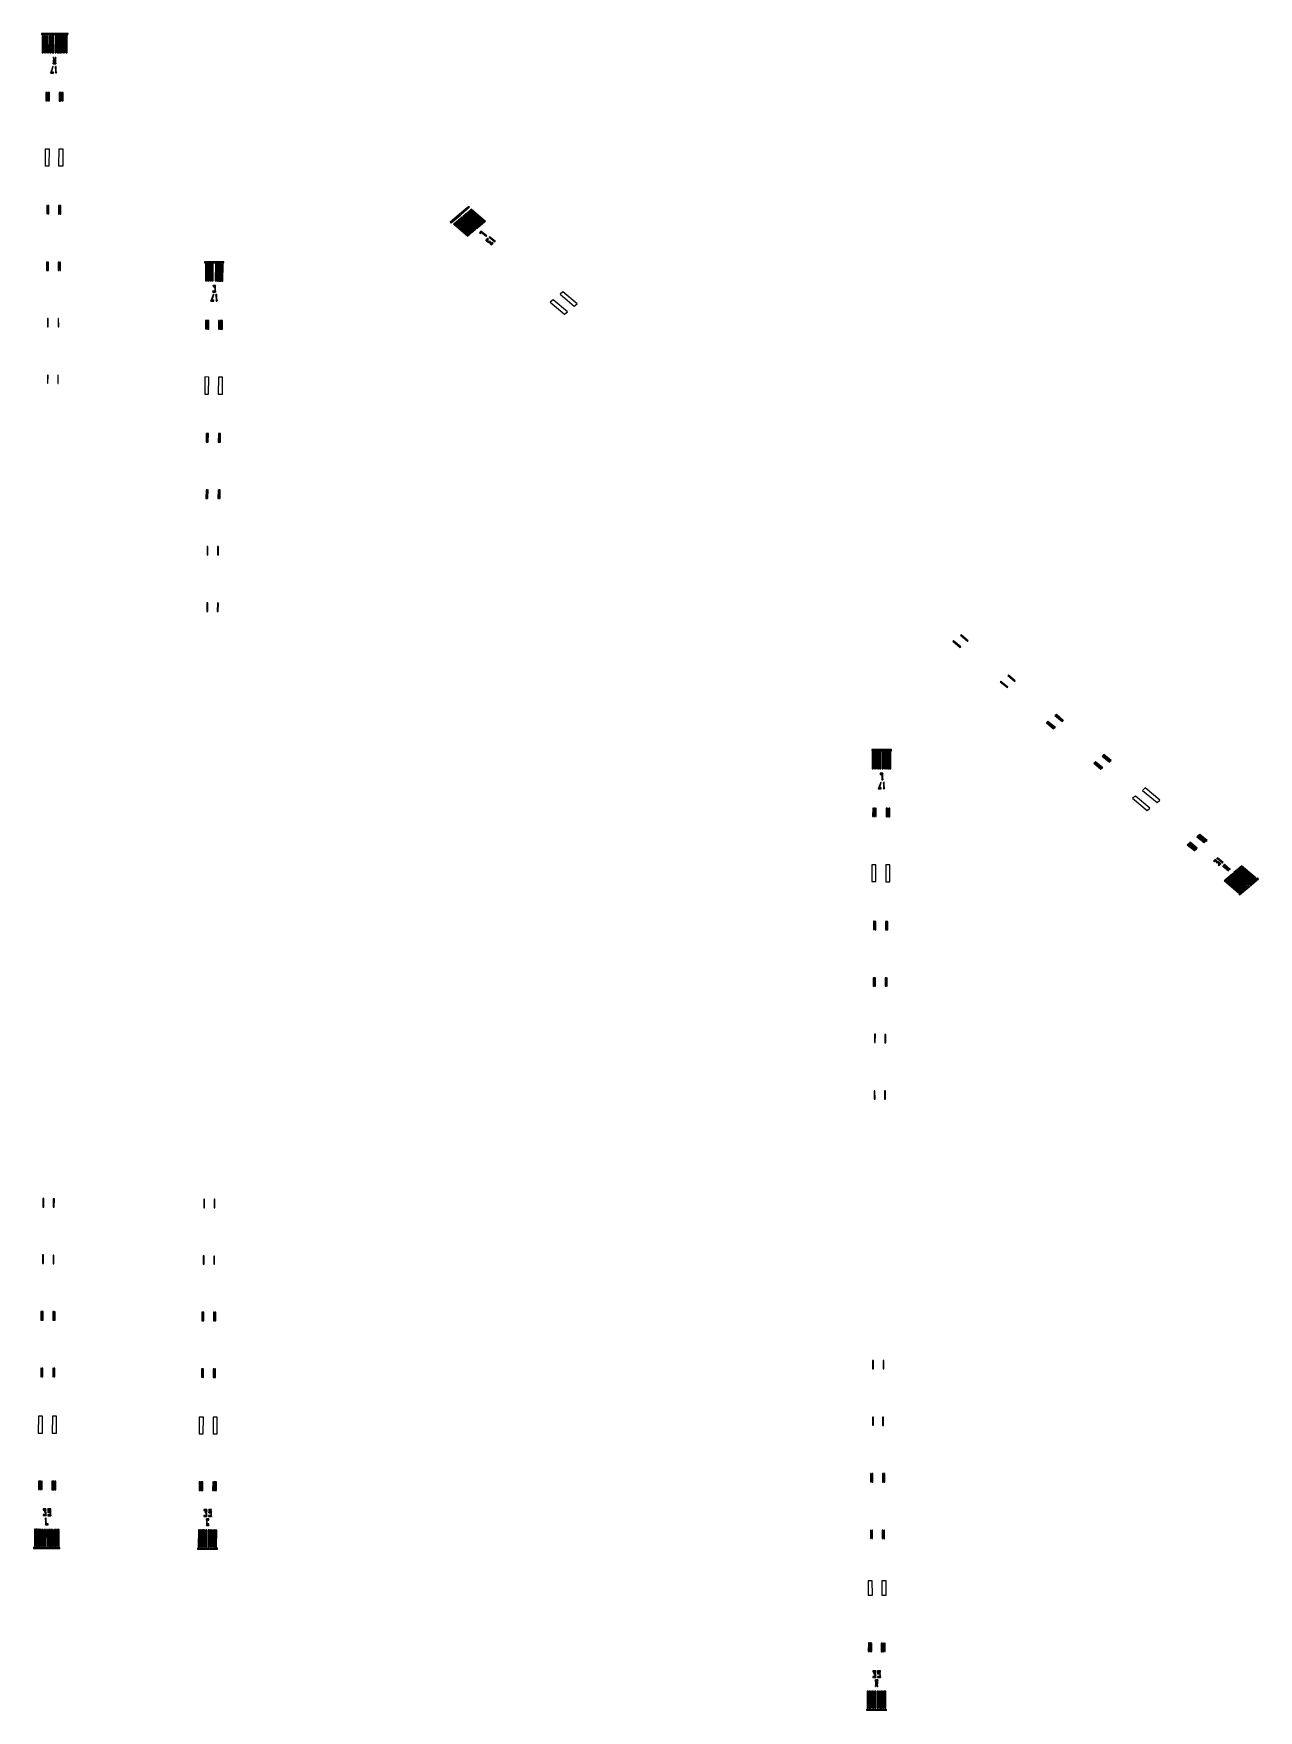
# Model space of a CAD drawing. Extents: x -35427060 to -35396884, y 11996532 to 12011437.
# Drawn here: x -35407753 to -35396884, y 11996532 to 12011408 of the extents above; entities that cross this region are included whole.
import ezdxf

# ---------------------------------------------------------------- set-up
doc = ezdxf.new("R2010")
doc.units = 0

msp = doc.modelspace()

# ---------------------------------------------------------------- linework, layer by layer
at = {"layer": 'mg_to_dxf', "color": 52}
for points in [[(-35407563.36, 12011396.65), (-35407563.36, 12011396.65), (-35407563.36, 12011407.79), (-35407683.07, 12011398.04)], [(-35407683.07, 12011398.04), (-35407683.07, 12011398.04), (-35407563.36, 12011407.79), (-35407683.07, 12011407.79)], [(-35407669.15, 12011237.96), (-35407666.37, 12011388.3), (-35407674.72, 12011388.3), (-35407674.72, 12011237.96)], [(-35407655.23, 12011237.96), (-35407652.45, 12011388.3), (-35407660.8, 12011388.3), (-35407660.8, 12011237.96)], [(-35407641.31, 12011236.57), (-35407638.53, 12011388.3), (-35407646.88, 12011388.3), (-35407646.88, 12011236.57)], [(-35407627.39, 12011236.57), (-35407627.39, 12011386.91), (-35407632.96, 12011386.91), (-35407632.96, 12011236.57)], [(-35407613.47, 12011236.57), (-35407610.68, 12011386.91), (-35407616.25, 12011386.91), (-35407619.04, 12011236.57)], [(-35407599.55, 12011236.57), (-35407596.76, 12011386.91), (-35407605.12, 12011386.91), (-35407605.12, 12011236.57)], [(-35407585.63, 12011236.57), (-35407582.84, 12011386.91), (-35407591.2, 12011386.91), (-35407591.2, 12011236.57)], [(-35407571.71, 12011236.57), (-35407571.71, 12011386.91), (-35407577.28, 12011386.91), (-35407580.06, 12011236.57)], [(-35407449.21, 12011396.65), (-35407449.21, 12011396.65), (-35407563.36, 12011407.79), (-35407563.36, 12011396.65)], [(-35407563.36, 12011407.79), (-35407563.36, 12011407.79), (-35407449.21, 12011396.65), (-35407446.42, 12011407.79)], [(-35407552.22, 12011236.57), (-35407552.22, 12011386.91), (-35407557.79, 12011386.91), (-35407560.57, 12011236.57)], [(-35407538.3, 12011236.57), (-35407538.3, 12011386.91), (-35407543.87, 12011386.91), (-35407543.87, 12011236.57)], [(-35407524.38, 12011236.57), (-35407524.38, 12011386.91), (-35407529.95, 12011386.91), (-35407532.73, 12011236.57)], [(-35407510.46, 12011236.57), (-35407510.46, 12011386.91), (-35407516.03, 12011386.91), (-35407518.81, 12011236.57)], [(-35407496.54, 12011236.57), (-35407496.54, 12011386.91), (-35407502.11, 12011386.91), (-35407504.89, 12011236.57)], [(-35407485.4, 12011236.57), (-35407482.62, 12011386.91), (-35407488.19, 12011386.91), (-35407490.97, 12011236.57)], [(-35407471.48, 12011236.57), (-35407468.7, 12011386.91), (-35407477.05, 12011386.91), (-35407477.05, 12011236.57)], [(-35407454.78, 12011236.57), (-35407454.78, 12011386.91), (-35407460.34, 12011386.91), (-35407463.13, 12011236.57)], [(-35407593.98, 12011066.74), (-35407593.98, 12011066.74), (-35407582.84, 12011116.85), (-35407602.33, 12011056.99)], [(-35407593.98, 12011066.74), (-35407593.98, 12011066.74), (-35407602.33, 12011056.99), (-35407574.49, 12011056.99)], [(-35407593.98, 12011066.74), (-35407593.98, 12011066.74), (-35407577.28, 12011116.85), (-35407582.84, 12011116.85)], [(-35407593.98, 12011066.74), (-35407593.98, 12011066.74), (-35407574.49, 12011056.99), (-35407574.49, 12011065.35)], [(-35407566.14, 12011172.53), (-35407566.14, 12011172.53), (-35407577.28, 12011196.2), (-35407571.71, 12011171.14)], [(-35407566.14, 12011172.53), (-35407566.14, 12011172.53), (-35407571.71, 12011196.2), (-35407577.28, 12011196.2)], [(-35407577.28, 12011137.73), (-35407577.28, 12011137.73), (-35407555, 12011137.73), (-35407563.36, 12011172.53)], [(-35407571.71, 12011171.14), (-35407571.71, 12011171.14), (-35407577.28, 12011137.73), (-35407563.36, 12011172.53)], [(-35407571.71, 12011171.14), (-35407571.71, 12011171.14), (-35407577.28, 12011171.14), (-35407577.28, 12011137.73)], [(-35407571.71, 12011171.14), (-35407571.71, 12011171.14), (-35407563.36, 12011172.53), (-35407566.14, 12011172.53)], [(-35407560.57, 12011161.4), (-35407571.71, 12011161.4), (-35407571.71, 12011146.08), (-35407560.57, 12011146.08)], [(-35407563.36, 12011172.53), (-35407563.36, 12011172.53), (-35407555, 12011137.73), (-35407560.57, 12011172.53)], [(-35407555, 12011137.73), (-35407555, 12011137.73), (-35407555, 12011196.2), (-35407560.57, 12011172.53)], [(-35407560.57, 12011172.53), (-35407560.57, 12011172.53), (-35407555, 12011196.2), (-35407560.57, 12011196.2)], [(-35407555, 12011069.52), (-35407555, 12011069.52), (-35407557.79, 12011115.46), (-35407557.79, 12011058.39)], [(-35407555, 12011069.52), (-35407555, 12011069.52), (-35407552.22, 12011115.46), (-35407557.79, 12011115.46)], [(-35407555, 12011069.52), (-35407555, 12011069.52), (-35407557.79, 12011058.39), (-35407549.44, 12011059.78)], [(-35407555, 12011069.52), (-35407555, 12011069.52), (-35407549.44, 12011059.78), (-35407549.44, 12011068.13)], [(-35407635.74, 12010810.6), (-35407635.74, 12010885.77), (-35407644.09, 12010885.77), (-35407644.09, 12010810.6)], [(-35407621.82, 12010810.6), (-35407621.82, 12010885.77), (-35407630.17, 12010885.77), (-35407630.17, 12010810.6)], [(-35407610.68, 12010810.6), (-35407610.68, 12010885.77), (-35407619.04, 12010885.77), (-35407619.04, 12010810.6)], [(-35407516.03, 12010809.21), (-35407516.03, 12010884.38), (-35407524.38, 12010884.38), (-35407524.38, 12010809.21)], [(-35407504.89, 12010810.6), (-35407504.89, 12010884.38), (-35407513.24, 12010884.38), (-35407513.24, 12010810.6)], [(-35407490.97, 12010810.6), (-35407490.97, 12010884.38), (-35407499.32, 12010884.38), (-35407499.32, 12010810.6)], [(-35407610.68, 12010383.25), (-35407649.66, 12010383.25), (-35407649.66, 12010234.3), (-35407613.47, 12010234.3)], [(-35407490.97, 12010232.91), (-35407490.97, 12010383.25), (-35407527.16, 12010383.25), (-35407529.95, 12010232.91)], [(-35407630.17, 12009808.34), (-35407627.39, 12009883.51), (-35407635.74, 12009883.51), (-35407635.74, 12009808.34)], [(-35407616.25, 12009808.34), (-35407616.25, 12009883.51), (-35407621.82, 12009883.51), (-35407621.82, 12009808.34)], [(-35407524.38, 12009806.95), (-35407521.59, 12009882.12), (-35407529.95, 12009882.12), (-35407529.95, 12009806.95)], [(-35407510.46, 12009806.95), (-35407510.46, 12009882.12), (-35407516.03, 12009882.12), (-35407516.03, 12009806.95)], [(-35403971.9, 12009805.55), (-35403971.9, 12009805.55), (-35403963.55, 12009797.2), (-35403891.16, 12009873.76)], [(-35403891.16, 12009873.76), (-35403891.16, 12009873.76), (-35403963.55, 12009797.2), (-35403882.81, 12009866.8)], [(-35404055.42, 12009734.56), (-35404055.42, 12009734.56), (-35403963.55, 12009797.2), (-35403971.9, 12009805.55)], [(-35404047.07, 12009727.6), (-35404047.07, 12009727.6), (-35403963.55, 12009797.2), (-35404055.42, 12009734.56)], [(-35404019.23, 12009723.42), (-35404024.8, 12009719.25), (-35403899.52, 12009610.67), (-35403893.95, 12009616.24)], [(-35404010.88, 12009730.38), (-35404016.45, 12009726.21), (-35403891.16, 12009619.02), (-35403885.6, 12009623.2)], [(-35403999.74, 12009740.13), (-35404005.31, 12009734.56), (-35403880.03, 12009627.37), (-35403874.46, 12009631.55)], [(-35403991.39, 12009747.09), (-35403996.96, 12009742.91), (-35403871.67, 12009635.72), (-35403866.11, 12009639.9)], [(-35403980.25, 12009755.44), (-35403985.82, 12009751.26), (-35403860.54, 12009644.08), (-35403854.97, 12009648.25)], [(-35403971.9, 12009763.79), (-35403977.47, 12009758.22), (-35403852.19, 12009651.04), (-35403846.62, 12009655.21)], [(-35403960.77, 12009772.14), (-35403966.33, 12009767.97), (-35403841.05, 12009659.39), (-35403835.48, 12009664.96)], [(-35403952.41, 12009779.1), (-35403957.98, 12009774.93), (-35403829.91, 12009667.74), (-35403827.13, 12009671.92)], [(-35403938.49, 12009791.63), (-35403944.06, 12009787.46), (-35403815.99, 12009678.88), (-35403810.43, 12009684.45)], [(-35403927.36, 12009799.99), (-35403932.92, 12009795.81), (-35403807.64, 12009687.23), (-35403802.07, 12009692.8)], [(-35403919, 12009808.34), (-35403924.57, 12009802.77), (-35403796.5, 12009695.58), (-35403790.94, 12009699.76)], [(-35403907.87, 12009815.3), (-35403913.44, 12009811.12), (-35403788.15, 12009703.93), (-35403782.58, 12009708.11)], [(-35403896.73, 12009825.04), (-35403902.3, 12009819.47), (-35403777.02, 12009712.29), (-35403771.45, 12009716.46)], [(-35403888.38, 12009832), (-35403893.95, 12009827.83), (-35403768.66, 12009720.64), (-35403763.1, 12009724.82)], [(-35403877.24, 12009840.35), (-35403882.81, 12009836.18), (-35403757.53, 12009728.99), (-35403751.96, 12009733.17)], [(-35403868.89, 12009848.71), (-35403874.46, 12009844.53), (-35403746.39, 12009737.34), (-35403743.61, 12009741.52)], [(-35403777.02, 12009644.08), (-35403777.02, 12009644.08), (-35403782.58, 12009655.21), (-35403796.5, 12009641.29)], [(-35403777.02, 12009644.08), (-35403777.02, 12009644.08), (-35403796.5, 12009641.29), (-35403788.15, 12009634.33)], [(-35403777.02, 12009644.08), (-35403777.02, 12009644.08), (-35403735.26, 12009610.67), (-35403782.58, 12009655.21)], [(-35403782.58, 12009655.21), (-35403782.58, 12009655.21), (-35403735.26, 12009610.67), (-35403729.69, 12009613.45)], [(-35403726.9, 12009573.08), (-35403726.9, 12009573.08), (-35403724.12, 12009591.18), (-35403738.04, 12009575.87)], [(-35403712.98, 12009561.95), (-35403712.98, 12009561.95), (-35403726.9, 12009573.08), (-35403738.04, 12009575.87)], [(-35403712.98, 12009561.95), (-35403712.98, 12009561.95), (-35403738.04, 12009575.87), (-35403715.77, 12009554.99)], [(-35403726.9, 12009573.08), (-35403726.9, 12009573.08), (-35403715.77, 12009584.22), (-35403724.12, 12009591.18)], [(-35403710.2, 12009600.92), (-35403710.2, 12009600.92), (-35403657.3, 12009564.73), (-35403707.41, 12009603.71)], [(-35403710.2, 12009600.92), (-35403710.2, 12009600.92), (-35403660.09, 12009560.55), (-35403657.3, 12009564.73)], [(-35403707.41, 12009603.71), (-35403707.41, 12009603.71), (-35403657.3, 12009564.73), (-35403662.87, 12009568.91)], [(-35403712.98, 12009561.95), (-35403712.98, 12009561.95), (-35403715.77, 12009554.99), (-35403704.63, 12009556.38)], [(-35403712.98, 12009561.95), (-35403712.98, 12009561.95), (-35403704.63, 12009556.38), (-35403699.06, 12009561.95)], [(-35403704.63, 12009556.38), (-35403704.63, 12009556.38), (-35403699.06, 12009548.03), (-35403699.06, 12009561.95)], [(-35403704.63, 12009556.38), (-35403704.63, 12009556.38), (-35403704.63, 12009546.63), (-35403699.06, 12009548.03)], [(-35403699.06, 12009548.03), (-35403699.06, 12009548.03), (-35403704.63, 12009546.63), (-35403690.71, 12009534.11)], [(-35403690.71, 12009534.11), (-35403690.71, 12009534.11), (-35403693.49, 12009545.24), (-35403699.06, 12009548.03)], [(-35403690.71, 12009534.11), (-35403690.71, 12009534.11), (-35403682.36, 12009554.99), (-35403693.49, 12009545.24)], [(-35403690.71, 12009534.11), (-35403690.71, 12009534.11), (-35403674.01, 12009548.03), (-35403682.36, 12009554.99)], [(-35403662.87, 12009568.91), (-35403662.87, 12009568.91), (-35403657.3, 12009564.73), (-35403662.87, 12009568.91)], [(-35407632.96, 12009307.2), (-35407630.17, 12009380.98), (-35407638.53, 12009380.98), (-35407638.53, 12009307.2)], [(-35407619.04, 12009307.2), (-35407619.04, 12009380.98), (-35407624.61, 12009380.98), (-35407627.39, 12009307.2)], [(-35407527.16, 12009305.81), (-35407524.38, 12009379.59), (-35407532.73, 12009380.98), (-35407532.73, 12009305.81)], [(-35407513.24, 12009305.81), (-35407513.24, 12009379.59), (-35407518.81, 12009379.59), (-35407518.81, 12009305.81)], [(-35406149.05, 12009382.37), (-35406149.05, 12009382.37), (-35406235.35, 12009383.77), (-35406149.05, 12009374.02)], [(-35406149.05, 12009374.02), (-35406149.05, 12009374.02), (-35406235.35, 12009383.77), (-35406235.35, 12009374.02)], [(-35406213.08, 12009213.94), (-35406213.08, 12009364.28), (-35406227, 12009364.28), (-35406227, 12009213.94)], [(-35406196.38, 12009213.94), (-35406193.59, 12009364.28), (-35406207.51, 12009364.28), (-35406207.51, 12009213.94)], [(-35406176.89, 12009213.94), (-35406176.89, 12009364.28), (-35406190.81, 12009364.28), (-35406190.81, 12009213.94)], [(-35406160.18, 12009213.94), (-35406157.4, 12009364.28), (-35406171.32, 12009364.28), (-35406171.32, 12009213.94)], [(-35406149.05, 12009382.37), (-35406149.05, 12009382.37), (-35406149.05, 12009374.02), (-35406062.74, 12009382.37)], [(-35406062.74, 12009382.37), (-35406062.74, 12009382.37), (-35406149.05, 12009374.02), (-35406062.74, 12009374.02)], [(-35406126.77, 12009213.94), (-35406126.77, 12009364.28), (-35406137.91, 12009364.28), (-35406140.69, 12009213.94)], [(-35406110.07, 12009212.55), (-35406107.29, 12009364.28), (-35406121.21, 12009364.28), (-35406121.21, 12009212.55)], [(-35406090.58, 12009212.55), (-35406090.58, 12009362.89), (-35406104.5, 12009362.89), (-35406104.5, 12009212.55)], [(-35406073.88, 12009212.55), (-35406071.09, 12009362.89), (-35406085.01, 12009362.89), (-35406085.01, 12009212.55)], [(-35406160.18, 12009173.57), (-35406160.18, 12009173.57), (-35406160.18, 12009159.65), (-35406154.61, 12009163.82)], [(-35406137.91, 12009173.57), (-35406137.91, 12009173.57), (-35406160.18, 12009173.57), (-35406154.61, 12009163.82)], [(-35406154.61, 12009163.82), (-35406154.61, 12009163.82), (-35406160.18, 12009159.65), (-35406154.61, 12009159.65)], [(-35406137.91, 12009173.57), (-35406137.91, 12009173.57), (-35406154.61, 12009163.82), (-35406143.48, 12009163.82)], [(-35406137.91, 12009112.32), (-35406137.91, 12009112.32), (-35406137.91, 12009173.57), (-35406143.48, 12009163.82)], [(-35406137.91, 12009112.32), (-35406137.91, 12009112.32), (-35406143.48, 12009163.82), (-35406143.48, 12009122.06)], [(-35406179.67, 12009032.97), (-35406179.67, 12009032.97), (-35406151.83, 12009091.44), (-35406157.4, 12009094.22)], [(-35406168.54, 12009044.11), (-35406168.54, 12009044.11), (-35406151.83, 12009091.44), (-35406179.67, 12009032.97)], [(-35406168.54, 12009044.11), (-35406168.54, 12009044.11), (-35406179.67, 12009032.97), (-35406151.83, 12009032.97)], [(-35406168.54, 12009044.11), (-35406168.54, 12009044.11), (-35406151.83, 12009032.97), (-35406151.83, 12009042.72)], [(-35406157.4, 12009122.06), (-35406157.4, 12009122.06), (-35406162.97, 12009126.24), (-35406162.97, 12009112.32)], [(-35406157.4, 12009122.06), (-35406157.4, 12009122.06), (-35406157.4, 12009126.24), (-35406162.97, 12009126.24)], [(-35406157.4, 12009122.06), (-35406157.4, 12009122.06), (-35406162.97, 12009112.32), (-35406137.91, 12009112.32)], [(-35406157.4, 12009122.06), (-35406157.4, 12009122.06), (-35406137.91, 12009112.32), (-35406143.48, 12009122.06)], [(-35406126.77, 12009042.72), (-35406126.77, 12009042.72), (-35406135.13, 12009091.44), (-35406132.34, 12009034.37)], [(-35406126.77, 12009042.72), (-35406126.77, 12009042.72), (-35406126.77, 12009091.44), (-35406135.13, 12009091.44)], [(-35406126.77, 12009042.72), (-35406126.77, 12009042.72), (-35406132.34, 12009034.37), (-35406126.77, 12009032.97)], [(-35406123.99, 12009042.72), (-35406123.99, 12009042.72), (-35406126.77, 12009032.97), (-35406123.99, 12009035.76)], [(-35406126.77, 12009042.72), (-35406126.77, 12009042.72), (-35406126.77, 12009032.97), (-35406123.99, 12009042.72)], [(-35403014.18, 12008939.71), (-35403142.25, 12009046.89), (-35403167.3, 12009024.62), (-35403042.02, 12008917.43)], [(-35403081, 12009095.61), (-35402955.71, 12008989.82), (-35402927.87, 12009010.7), (-35403055.94, 12009116.5)], [(-35407627.39, 12008804.68), (-35407621.82, 12008804.68), (-35407621.82, 12008879.85), (-35407627.39, 12008879.85)], [(-35407527.16, 12008806.07), (-35407529.95, 12008879.85), (-35407535.51, 12008879.85), (-35407535.51, 12008806.07)], [(-35406218.65, 12008787.97), (-35406218.65, 12008861.75), (-35406227, 12008861.75), (-35406227, 12008787.97)], [(-35406207.51, 12008787.97), (-35406207.51, 12008861.75), (-35406215.86, 12008861.75), (-35406215.86, 12008787.97)], [(-35406196.38, 12008786.58), (-35406196.38, 12008861.75), (-35406204.73, 12008861.75), (-35406204.73, 12008786.58)], [(-35406101.72, 12008786.58), (-35406101.72, 12008861.75), (-35406110.07, 12008861.75), (-35406110.07, 12008786.58)], [(-35406087.8, 12008786.58), (-35406087.8, 12008861.75), (-35406096.15, 12008861.75), (-35406096.15, 12008786.58)], [(-35406076.66, 12008786.58), (-35406076.66, 12008861.75), (-35406085.01, 12008861.75), (-35406085.01, 12008786.58)], [(-35407630.17, 12008304.94), (-35407624.61, 12008303.55), (-35407621.82, 12008378.72), (-35407630.17, 12008378.72)], [(-35407532.73, 12008303.55), (-35407532.73, 12008377.32), (-35407538.3, 12008377.32), (-35407538.3, 12008303.55)], [(-35406199.16, 12008210.28), (-35406196.38, 12008360.62), (-35406232.57, 12008362.01), (-35406232.57, 12008210.28)], [(-35406076.66, 12008360.62), (-35406112.85, 12008360.62), (-35406115.64, 12008210.28), (-35406076.66, 12008210.28)], [(-35406221.43, 12007784.32), (-35406213.08, 12007784.32), (-35406210.3, 12007860.88), (-35406221.43, 12007860.88)], [(-35406210.3, 12007784.32), (-35406201.94, 12007784.32), (-35406199.16, 12007860.88), (-35406207.51, 12007860.88)], [(-35406115.64, 12007784.32), (-35406107.29, 12007784.32), (-35406104.5, 12007859.49), (-35406112.85, 12007859.49)], [(-35406104.5, 12007784.32), (-35406093.37, 12007784.32), (-35406093.37, 12007859.49), (-35406101.72, 12007859.49)], [(-35406215.86, 12007283.18), (-35406215.86, 12007359.75), (-35406221.43, 12007359.75), (-35406224.22, 12007283.18)], [(-35406204.73, 12007283.18), (-35406201.94, 12007359.75), (-35406210.3, 12007359.75), (-35406210.3, 12007283.18)], [(-35406110.07, 12007283.18), (-35406110.07, 12007359.75), (-35406115.64, 12007359.75), (-35406118.42, 12007283.18)], [(-35406096.15, 12007283.18), (-35406096.15, 12007359.75), (-35406104.5, 12007359.75), (-35406104.5, 12007283.18)], [(-35406204.73, 12006782.05), (-35406204.73, 12006857.22), (-35406213.08, 12006857.22), (-35406213.08, 12006783.44)], [(-35406112.85, 12006782.05), (-35406112.85, 12006857.22), (-35406121.21, 12006857.22), (-35406121.21, 12006783.44)], [(-35406207.51, 12006282.31), (-35406207.51, 12006357.48), (-35406215.86, 12006357.48), (-35406215.86, 12006282.31)], [(-35406115.64, 12006280.92), (-35406112.85, 12006356.09), (-35406121.21, 12006357.48), (-35406123.99, 12006280.92)], [(-35399531.31, 12005962.14), (-35399525.74, 12005966.32), (-35399589.77, 12006020.61), (-35399595.34, 12006016.43)], [(-35399464.49, 12006017.82), (-35399458.92, 12006022), (-35399522.95, 12006074.9), (-35399528.52, 12006070.72)], [(-35399108.13, 12005712.97), (-35399046.88, 12005661.46), (-35399041.31, 12005665.64), (-35399102.56, 12005717.14)], [(-35399174.94, 12005657.28), (-35399110.91, 12005605.78), (-35399108.13, 12005609.96), (-35399169.38, 12005661.46)], [(-35398765.69, 12005293.96), (-35398701.65, 12005241.07), (-35398696.08, 12005245.24), (-35398760.12, 12005299.53)], [(-35398757.33, 12005300.92), (-35398690.52, 12005248.03), (-35398684.95, 12005252.2), (-35398751.76, 12005306.49)], [(-35398690.52, 12005358), (-35398626.48, 12005303.71), (-35398620.91, 12005309.28), (-35398684.95, 12005362.17)], [(-35398682.16, 12005363.56), (-35398618.13, 12005310.67), (-35398612.56, 12005314.84), (-35398676.59, 12005369.13)], [(-35400313.63, 12005047.57), (-35400313.63, 12005047.57), (-35400227.32, 12005055.92), (-35400313.63, 12005057.32)], [(-35400227.32, 12005046.18), (-35400227.32, 12005046.18), (-35400227.32, 12005055.92), (-35400313.63, 12005047.57)], [(-35400305.28, 12004886.1), (-35400302.49, 12005037.83), (-35400310.85, 12005037.83), (-35400310.85, 12004886.1)], [(-35400291.36, 12004886.1), (-35400291.36, 12005037.83), (-35400296.93, 12005037.83), (-35400296.93, 12004886.1)], [(-35400277.44, 12004886.1), (-35400277.44, 12005037.83), (-35400283, 12005037.83), (-35400283, 12004886.1)], [(-35400263.52, 12004886.1), (-35400263.52, 12005037.83), (-35400269.08, 12005037.83), (-35400269.08, 12004886.1)], [(-35400249.6, 12004886.1), (-35400249.6, 12005037.83), (-35400255.16, 12005037.83), (-35400255.16, 12004886.1)], [(-35400235.68, 12004886.1), (-35400235.68, 12005037.83), (-35400241.24, 12005037.83), (-35400244.03, 12004886.1)], [(-35400141.02, 12005046.18), (-35400141.02, 12005046.18), (-35400141.02, 12005055.92), (-35400227.32, 12005046.18)], [(-35400227.32, 12005055.92), (-35400227.32, 12005055.92), (-35400227.32, 12005046.18), (-35400141.02, 12005055.92)], [(-35400216.19, 12004886.1), (-35400213.4, 12005037.83), (-35400221.76, 12005037.83), (-35400221.76, 12004886.1)], [(-35400202.27, 12004886.1), (-35400202.27, 12005036.44), (-35400207.84, 12005037.83), (-35400207.84, 12004886.1)], [(-35400188.35, 12004886.1), (-35400185.56, 12005036.44), (-35400193.91, 12005036.44), (-35400193.91, 12004886.1)], [(-35400174.43, 12004884.7), (-35400174.43, 12005036.44), (-35400179.99, 12005036.44), (-35400179.99, 12004884.7)], [(-35400160.51, 12004884.7), (-35400160.51, 12005036.44), (-35400166.07, 12005036.44), (-35400168.86, 12004884.7)], [(-35400146.59, 12004884.7), (-35400146.59, 12005036.44), (-35400152.15, 12005036.44), (-35400154.94, 12004884.7)], [(-35398270.12, 12004998.85), (-35398206.09, 12004944.56), (-35398200.52, 12004950.13), (-35398264.55, 12005003.03)], [(-35398261.77, 12005007.2), (-35398194.95, 12004952.91), (-35398192.17, 12004958.48), (-35398256.2, 12005011.38)], [(-35400224.54, 12004835.98), (-35400224.54, 12004835.98), (-35400216.19, 12004847.12), (-35400241.24, 12004845.73)], [(-35400224.54, 12004835.98), (-35400224.54, 12004835.98), (-35400241.24, 12004845.73), (-35400241.24, 12004835.98)], [(-35400224.54, 12004835.98), (-35400224.54, 12004835.98), (-35400216.19, 12004787.26), (-35400216.19, 12004847.12)], [(-35400224.54, 12004835.98), (-35400224.54, 12004835.98), (-35400224.54, 12004787.26), (-35400216.19, 12004787.26)], [(-35398345.29, 12004934.82), (-35398281.26, 12004881.92), (-35398275.69, 12004886.1), (-35398339.72, 12004940.39)], [(-35398334.15, 12004943.17), (-35398270.12, 12004890.27), (-35398264.55, 12004894.45), (-35398328.59, 12004948.74)], [(-35400246.81, 12004716.27), (-35400246.81, 12004716.27), (-35400235.68, 12004764.99), (-35400257.95, 12004707.92)], [(-35400246.81, 12004716.27), (-35400246.81, 12004716.27), (-35400257.95, 12004707.92), (-35400230.11, 12004707.92)], [(-35400246.81, 12004716.27), (-35400246.81, 12004716.27), (-35400230.11, 12004764.99), (-35400235.68, 12004764.99)], [(-35400246.81, 12004716.27), (-35400246.81, 12004716.27), (-35400230.11, 12004707.92), (-35400230.11, 12004716.27)], [(-35400205.05, 12004716.27), (-35400205.05, 12004716.27), (-35400205.05, 12004766.38), (-35400210.62, 12004764.99)], [(-35400205.05, 12004716.27), (-35400205.05, 12004716.27), (-35400210.62, 12004764.99), (-35400210.62, 12004707.92)], [(-35400205.05, 12004716.27), (-35400205.05, 12004716.27), (-35400210.62, 12004707.92), (-35400205.05, 12004707.92)], [(-35400205.05, 12004716.27), (-35400205.05, 12004716.27), (-35400205.05, 12004707.92), (-35400199.48, 12004716.27)], [(-35397913.76, 12004694), (-35397782.91, 12004585.42), (-35397757.85, 12004607.69), (-35397888.7, 12004716.27)], [(-35400299.71, 12004461.53), (-35400299.71, 12004536.7), (-35400305.28, 12004536.7), (-35400308.06, 12004462.92)], [(-35400285.79, 12004461.53), (-35400285.79, 12004536.7), (-35400294.14, 12004536.7), (-35400294.14, 12004461.53)], [(-35400274.65, 12004461.53), (-35400274.65, 12004535.3), (-35400280.22, 12004535.3), (-35400280.22, 12004461.53)], [(-35400182.78, 12004460.13), (-35400179.99, 12004535.3), (-35400188.35, 12004535.3), (-35400188.35, 12004460.13)], [(-35400168.86, 12004460.13), (-35400168.86, 12004535.3), (-35400174.43, 12004535.3), (-35400174.43, 12004460.13)], [(-35400154.94, 12004460.13), (-35400154.94, 12004535.3), (-35400160.51, 12004535.3), (-35400163.29, 12004460.13)], [(-35397846.94, 12004535.3), (-35397975.01, 12004643.88), (-35398000.07, 12004624.39), (-35397872, 12004514.42)], [(-35397504.5, 12004220.7), (-35397443.25, 12004167.81), (-35397434.9, 12004171.98), (-35397498.93, 12004226.27)], [(-35397496.15, 12004229.06), (-35397432.11, 12004176.16), (-35397426.55, 12004180.33), (-35397490.58, 12004234.62)], [(-35397429.33, 12004283.34), (-35397365.3, 12004230.45), (-35397359.73, 12004236.02), (-35397423.76, 12004288.91)], [(-35397420.98, 12004291.7), (-35397356.94, 12004237.41), (-35397351.38, 12004242.98), (-35397415.41, 12004295.87)], [(-35397412.63, 12004298.66), (-35397348.59, 12004244.37), (-35397340.24, 12004249.94), (-35397404.27, 12004304.23)], [(-35397515.64, 12004212.35), (-35397451.6, 12004159.45), (-35397446.03, 12004163.63), (-35397510.07, 12004217.92)], [(-35397267.85, 12004081.5), (-35397267.85, 12004081.5), (-35397281.77, 12004067.58), (-35397276.21, 12004062.01)], [(-35397267.85, 12004081.5), (-35397267.85, 12004081.5), (-35397276.21, 12004062.01), (-35397262.29, 12004071.76)], [(-35397253.93, 12004070.36), (-35397253.93, 12004070.36), (-35397267.85, 12004081.5), (-35397262.29, 12004071.76)], [(-35397253.93, 12004070.36), (-35397253.93, 12004070.36), (-35397262.29, 12004071.76), (-35397259.5, 12004068.97)], [(-35397253.93, 12004060.62), (-35397253.93, 12004060.62), (-35397253.93, 12004070.36), (-35397259.5, 12004068.97)], [(-35397245.58, 12004085.68), (-35397245.58, 12004085.68), (-35397248.37, 12004095.42), (-35397253.93, 12004091.24)], [(-35397245.58, 12004085.68), (-35397245.58, 12004085.68), (-35397253.93, 12004091.24), (-35397248.37, 12004084.28)], [(-35397245.58, 12004085.68), (-35397245.58, 12004085.68), (-35397203.82, 12004050.87), (-35397248.37, 12004095.42)], [(-35397248.37, 12004095.42), (-35397248.37, 12004095.42), (-35397203.82, 12004050.87), (-35397198.25, 12004055.05)], [(-35400313.63, 12003885.22), (-35400277.44, 12003885.22), (-35400277.44, 12004034.17), (-35400313.63, 12004034.17)], [(-35400154.94, 12004034.17), (-35400191.13, 12004034.17), (-35400191.13, 12003883.83), (-35400154.94, 12003883.83)], [(-35397253.93, 12004060.62), (-35397253.93, 12004060.62), (-35397259.5, 12004068.97), (-35397259.5, 12004055.05)], [(-35397245.58, 12004055.05), (-35397245.58, 12004055.05), (-35397253.93, 12004060.62), (-35397259.5, 12004055.05)], [(-35397245.58, 12004055.05), (-35397245.58, 12004055.05), (-35397240.01, 12004060.62), (-35397253.93, 12004060.62)], [(-35397245.58, 12004055.05), (-35397245.58, 12004055.05), (-35397217.74, 12004041.13), (-35397240.01, 12004060.62)], [(-35397245.58, 12004055.05), (-35397245.58, 12004055.05), (-35397228.88, 12004042.52), (-35397217.74, 12004041.13)], [(-35397228.88, 12004042.52), (-35397228.88, 12004042.52), (-35397240.01, 12004032.78), (-35397231.66, 12004027.21)], [(-35397228.88, 12004042.52), (-35397228.88, 12004042.52), (-35397231.66, 12004027.21), (-35397217.74, 12004041.13)], [(-35397201.04, 12004023.03), (-35397201.04, 12004023.03), (-35397159.28, 12004010.51), (-35397184.33, 12004038.35)], [(-35397201.04, 12004023.03), (-35397201.04, 12004023.03), (-35397150.92, 12003981.27), (-35397167.63, 12004003.55)], [(-35397164.84, 12004006.33), (-35397164.84, 12004006.33), (-35397159.28, 12004010.51), (-35397201.04, 12004023.03)], [(-35397164.84, 12004006.33), (-35397164.84, 12004006.33), (-35397201.04, 12004023.03), (-35397167.63, 12004003.55)], [(-35397175.98, 12004010.51), (-35397167.63, 12004016.07), (-35397181.55, 12004027.21), (-35397187.12, 12004020.25)], [(-35397184.33, 12004038.35), (-35397184.33, 12004038.35), (-35397159.28, 12004010.51), (-35397156.49, 12004013.29)], [(-35397167.63, 12004003.55), (-35397167.63, 12004003.55), (-35397150.92, 12003981.27), (-35397148.14, 12003984.06)], [(-35397164.84, 12004006.33), (-35397164.84, 12004006.33), (-35397134.22, 12003995.19), (-35397159.28, 12004010.51)], [(-35397164.84, 12004006.33), (-35397164.84, 12004006.33), (-35397137, 12003991.02), (-35397134.22, 12003995.19)], [(-35397033.99, 12003811.44), (-35397028.42, 12003815.62), (-35397153.71, 12003924.2), (-35397159.28, 12003918.63)], [(-35397022.86, 12003819.8), (-35397017.29, 12003823.97), (-35397145.35, 12003931.16), (-35397150.92, 12003926.98)], [(-35397014.5, 12003828.15), (-35397008.94, 12003832.32), (-35397134.22, 12003939.51), (-35397139.79, 12003935.34)], [(-35397003.37, 12003836.5), (-35396997.8, 12003840.68), (-35397125.87, 12003949.26), (-35397128.65, 12003945.08)], [(-35396995.01, 12003844.85), (-35396989.45, 12003849.03), (-35397114.73, 12003956.22), (-35397120.3, 12003952.04)], [(-35396978.31, 12003857.38), (-35396972.74, 12003861.56), (-35397100.81, 12003968.74), (-35397106.38, 12003964.57)], [(-35396969.96, 12003864.34), (-35396964.39, 12003868.52), (-35397092.46, 12003977.1), (-35397098.03, 12003972.92)], [(-35396961.61, 12003872.69), (-35396956.04, 12003876.87), (-35397081.32, 12003985.45), (-35397086.89, 12003979.88)], [(-35396950.47, 12003881.05), (-35396944.9, 12003885.22), (-35397072.97, 12003993.8), (-35397075.75, 12003988.23)], [(-35396939.33, 12003889.4), (-35396933.77, 12003893.57), (-35397061.83, 12004002.15), (-35397067.4, 12003996.59)], [(-35396930.98, 12003896.36), (-35396925.41, 12003900.53), (-35397053.48, 12004009.11), (-35397059.05, 12004003.55)], [(-35396922.63, 12003904.71), (-35396917.06, 12003908.89), (-35397042.34, 12004017.47), (-35397047.91, 12004011.9)], [(-35396911.49, 12003913.06), (-35396905.92, 12003917.24), (-35397033.99, 12004025.82), (-35397039.56, 12004020.25)], [(-35397061.83, 12003786.39), (-35397056.26, 12003791.96), (-35397181.55, 12003899.14), (-35397187.12, 12003894.97)], [(-35397050.7, 12003794.74), (-35397045.13, 12003798.92), (-35397173.2, 12003907.49), (-35397178.76, 12003903.32)], [(-35397042.34, 12003803.09), (-35397036.78, 12003807.27), (-35397164.84, 12003915.85), (-35397170.41, 12003910.28)], [(-35396975.53, 12003846.25), (-35396975.53, 12003846.25), (-35397059.05, 12003776.64), (-35397050.7, 12003768.29)], [(-35396975.53, 12003846.25), (-35396975.53, 12003846.25), (-35397050.7, 12003768.29), (-35396967.17, 12003837.89)], [(-35396975.53, 12003846.25), (-35396975.53, 12003846.25), (-35396967.17, 12003837.89), (-35396892, 12003915.85)], [(-35396883.65, 12003908.89), (-35396883.65, 12003908.89), (-35396892, 12003915.85), (-35396967.17, 12003837.89)], [(-35400291.36, 12003459.26), (-35400291.36, 12003533.04), (-35400299.71, 12003533.04), (-35400299.71, 12003459.26)], [(-35400280.22, 12003457.87), (-35400280.22, 12003531.64), (-35400285.79, 12003531.64), (-35400285.79, 12003457.87)], [(-35400185.56, 12003457.87), (-35400185.56, 12003531.64), (-35400193.91, 12003531.64), (-35400193.91, 12003457.87)], [(-35400171.64, 12003457.87), (-35400171.64, 12003531.64), (-35400179.99, 12003531.64), (-35400179.99, 12003457.87)], [(-35400294.14, 12002956.73), (-35400294.14, 12003031.9), (-35400302.49, 12003031.9), (-35400302.49, 12002956.73)], [(-35400283, 12002958.13), (-35400283, 12003031.9), (-35400291.36, 12003031.9), (-35400288.57, 12002956.73)], [(-35400191.13, 12002956.73), (-35400191.13, 12003031.9), (-35400196.7, 12003031.9), (-35400196.7, 12002956.73)], [(-35400177.21, 12002956.73), (-35400177.21, 12003031.9), (-35400182.78, 12003031.9), (-35400182.78, 12002956.73)], [(-35400285.79, 12002456.99), (-35400283, 12002530.77), (-35400291.36, 12002530.77), (-35400291.36, 12002456.99)], [(-35400191.13, 12002529.38), (-35400199.48, 12002529.38), (-35400199.48, 12002455.6), (-35400191.13, 12002455.6)], [(-35400285.79, 12001954.47), (-35400288.57, 12002028.25), (-35400294.14, 12002028.25), (-35400294.14, 12001954.47)], [(-35400193.91, 12001954.47), (-35400193.91, 12002029.64), (-35400202.27, 12002029.64), (-35400202.27, 12001954.47)], [(-35407660.8, 12000998.14), (-35407660.8, 12001073.31), (-35407669.15, 12001073.31), (-35407669.15, 12000998.14)], [(-35407568.92, 12000996.75), (-35407566.14, 12001071.92), (-35407577.28, 12001071.92), (-35407577.28, 12000996.75)], [(-35406235.35, 12000992.57), (-35406235.35, 12001067.74), (-35406240.92, 12001067.74), (-35406240.92, 12000992.57)], [(-35406143.48, 12000991.18), (-35406143.48, 12001067.74), (-35406149.05, 12001067.74), (-35406149.05, 12000991.18)], [(-35407663.58, 12000497.01), (-35407663.58, 12000573.57), (-35407671.93, 12000573.57), (-35407671.93, 12000497.01)], [(-35407571.71, 12000570.78), (-35407577.28, 12000570.78), (-35407577.28, 12000495.61), (-35407571.71, 12000495.61)], [(-35406238.14, 12000565.22), (-35406246.49, 12000565.22), (-35406246.49, 12000491.44), (-35406238.14, 12000491.44)], [(-35406146.26, 12000563.82), (-35406151.83, 12000563.82), (-35406151.83, 12000490.05), (-35406146.26, 12000490.05)], [(-35407680.29, 11999995.87), (-35407680.29, 12000071.04), (-35407688.64, 12000071.04), (-35407688.64, 11999995.87)], [(-35407666.37, 11999995.87), (-35407666.37, 12000071.04), (-35407674.72, 12000071.04), (-35407674.72, 11999995.87)], [(-35407571.71, 11999995.87), (-35407571.71, 12000071.04), (-35407580.06, 12000071.04), (-35407580.06, 11999995.87)], [(-35407560.57, 11999994.48), (-35407560.57, 12000069.65), (-35407568.92, 12000069.65), (-35407568.92, 11999994.48)], [(-35406254.84, 11999987.52), (-35406252.06, 12000065.47), (-35406260.41, 12000065.47), (-35406260.41, 11999988.91)], [(-35406240.92, 11999987.52), (-35406240.92, 12000065.47), (-35406249.27, 12000065.47), (-35406249.27, 11999988.91)], [(-35406149.05, 11999987.52), (-35406146.26, 12000065.47), (-35406154.61, 12000065.47), (-35406154.61, 11999987.52)], [(-35406135.13, 11999987.52), (-35406135.13, 12000065.47), (-35406140.69, 12000065.47), (-35406143.48, 11999987.52)], [(-35400299.71, 11999562.95), (-35400299.71, 11999636.73), (-35400308.06, 11999636.73), (-35400308.06, 11999562.95)], [(-35400207.84, 11999636.73), (-35400213.4, 11999636.73), (-35400213.4, 11999561.56), (-35400207.84, 11999561.56)], [(-35407683.07, 11999493.35), (-35407683.07, 11999569.91), (-35407688.64, 11999569.91), (-35407688.64, 11999493.35)], [(-35407669.15, 11999493.35), (-35407669.15, 11999569.91), (-35407677.5, 11999569.91), (-35407677.5, 11999493.35)], [(-35407577.28, 11999493.35), (-35407577.28, 11999569.91), (-35407582.84, 11999569.91), (-35407582.84, 11999493.35)], [(-35407563.36, 11999493.35), (-35407563.36, 11999569.91), (-35407571.71, 11999569.91), (-35407571.71, 11999493.35)], [(-35406257.63, 11999487.78), (-35406254.84, 11999562.95), (-35406263.19, 11999562.95), (-35406263.19, 11999487.78)], [(-35406243.71, 11999486.39), (-35406243.71, 11999562.95), (-35406249.27, 11999562.95), (-35406252.06, 11999487.78)], [(-35406149.05, 11999486.39), (-35406149.05, 11999562.95), (-35406157.4, 11999562.95), (-35406157.4, 11999486.39)], [(-35406137.91, 11999486.39), (-35406137.91, 11999562.95), (-35406143.48, 11999562.95), (-35406146.26, 11999486.39)], [(-35407671.93, 11999142.55), (-35407708.13, 11999142.55), (-35407710.91, 11998992.21), (-35407671.93, 11998992.21)], [(-35407549.44, 11998992.21), (-35407549.44, 11999142.55), (-35407585.63, 11999142.55), (-35407588.41, 11998992.21)], [(-35406246.49, 11998985.25), (-35406243.71, 11999135.59), (-35406282.68, 11999135.59), (-35406282.68, 11998986.65)], [(-35406123.99, 11999135.59), (-35406160.18, 11999135.59), (-35406160.18, 11998985.25), (-35406123.99, 11998985.25)], [(-35400299.71, 11999061.82), (-35400299.71, 11999135.59), (-35400308.06, 11999135.59), (-35400308.06, 11999061.82)], [(-35400210.62, 11999134.2), (-35400218.97, 11999134.2), (-35400218.97, 11999060.42), (-35400210.62, 11999060.42)], [(-35407708.13, 11998491.08), (-35407702.56, 11998491.08), (-35407699.78, 11998566.25), (-35407708.13, 11998566.25)], [(-35407696.99, 11998491.08), (-35407688.64, 11998491.08), (-35407688.64, 11998566.25), (-35407696.99, 11998566.25)], [(-35407683.07, 11998491.08), (-35407674.72, 11998491.08), (-35407674.72, 11998566.25), (-35407683.07, 11998566.25)], [(-35407591.2, 11998489.69), (-35407582.84, 11998489.69), (-35407582.84, 11998566.25), (-35407591.2, 11998566.25)], [(-35407577.28, 11998489.69), (-35407568.92, 11998489.69), (-35407568.92, 11998566.25), (-35407577.28, 11998566.25)], [(-35407563.36, 11998489.69), (-35407555, 11998489.69), (-35407555, 11998566.25), (-35407563.36, 11998566.25)], [(-35400319.2, 11998559.29), (-35400319.2, 11998633.07), (-35400324.77, 11998633.07), (-35400324.77, 11998559.29)], [(-35400305.28, 11998557.9), (-35400305.28, 11998633.07), (-35400310.85, 11998633.07), (-35400313.63, 11998557.9)], [(-35400213.4, 11998557.9), (-35400213.4, 11998633.07), (-35400218.97, 11998633.07), (-35400218.97, 11998557.9)], [(-35400199.48, 11998557.9), (-35400199.48, 11998633.07), (-35400207.84, 11998633.07), (-35400207.84, 11998557.9)], [(-35406282.68, 11998484.12), (-35406274.33, 11998484.12), (-35406274.33, 11998559.29), (-35406282.68, 11998559.29)], [(-35406268.76, 11998484.12), (-35406260.41, 11998484.12), (-35406260.41, 11998559.29), (-35406268.76, 11998559.29)], [(-35406257.63, 11998484.12), (-35406249.27, 11998484.12), (-35406249.27, 11998559.29), (-35406257.63, 11998559.29)], [(-35406165.75, 11998482.73), (-35406157.4, 11998482.73), (-35406154.61, 11998559.29), (-35406162.97, 11998559.29)], [(-35406151.83, 11998482.73), (-35406143.48, 11998482.73), (-35406140.69, 11998559.29), (-35406149.05, 11998559.29)], [(-35406140.69, 11998484.12), (-35406129.56, 11998482.73), (-35406129.56, 11998559.29), (-35406137.91, 11998559.29)], [(-35407644.09, 11998319.86), (-35407644.09, 11998319.86), (-35407666.37, 11998310.12), (-35407646.88, 11998310.12)], [(-35407644.09, 11998319.86), (-35407644.09, 11998319.86), (-35407666.37, 11998319.86), (-35407666.37, 11998310.12)], [(-35407646.88, 11998269.75), (-35407646.88, 11998269.75), (-35407666.37, 11998261.4), (-35407641.31, 11998261.4)], [(-35407646.88, 11998269.75), (-35407646.88, 11998269.75), (-35407666.37, 11998269.75), (-35407666.37, 11998261.4)], [(-35407649.66, 11998297.59), (-35407649.66, 11998297.59), (-35407646.88, 11998304.55), (-35407658.01, 11998296.2)], [(-35407646.88, 11998285.06), (-35407646.88, 11998285.06), (-35407649.66, 11998297.59), (-35407658.01, 11998296.2)], [(-35407649.66, 11998297.59), (-35407649.66, 11998297.59), (-35407644.09, 11998301.76), (-35407646.88, 11998304.55)], [(-35407646.88, 11998285.06), (-35407646.88, 11998285.06), (-35407641.31, 11998289.24), (-35407649.66, 11998297.59)], [(-35407644.09, 11998301.76), (-35407644.09, 11998301.76), (-35407644.09, 11998319.86), (-35407646.88, 11998310.12)], [(-35407644.09, 11998301.76), (-35407644.09, 11998301.76), (-35407646.88, 11998310.12), (-35407646.88, 11998304.55)], [(-35407646.88, 11998285.06), (-35407646.88, 11998285.06), (-35407641.31, 11998261.4), (-35407641.31, 11998289.24)], [(-35407646.88, 11998285.06), (-35407646.88, 11998285.06), (-35407646.88, 11998269.75), (-35407641.31, 11998261.4)], [(-35407619.04, 11998311.51), (-35407619.04, 11998311.51), (-35407599.55, 11998319.86), (-35407624.61, 11998319.86)], [(-35407619.04, 11998303.16), (-35407619.04, 11998303.16), (-35407624.61, 11998319.86), (-35407624.61, 11998292.02)], [(-35407619.04, 11998303.16), (-35407619.04, 11998303.16), (-35407619.04, 11998311.51), (-35407624.61, 11998319.86)], [(-35407619.04, 11998303.16), (-35407619.04, 11998303.16), (-35407624.61, 11998292.02), (-35407605.12, 11998292.02)], [(-35407607.9, 11998269.75), (-35407607.9, 11998269.75), (-35407624.61, 11998260), (-35407599.55, 11998260)], [(-35407607.9, 11998269.75), (-35407607.9, 11998269.75), (-35407624.61, 11998269.75), (-35407624.61, 11998260)], [(-35407619.04, 11998311.51), (-35407619.04, 11998311.51), (-35407599.55, 11998310.12), (-35407599.55, 11998319.86)], [(-35407619.04, 11998303.16), (-35407619.04, 11998303.16), (-35407605.12, 11998292.02), (-35407599.55, 11998303.16)], [(-35407605.12, 11998292.02), (-35407605.12, 11998292.02), (-35407607.9, 11998269.75), (-35407599.55, 11998260)], [(-35407605.12, 11998292.02), (-35407605.12, 11998292.02), (-35407599.55, 11998260), (-35407599.55, 11998303.16)], [(-35406215.86, 11998315.68), (-35406215.86, 11998315.68), (-35406240.92, 11998305.94), (-35406221.43, 11998305.94)], [(-35406215.86, 11998315.68), (-35406215.86, 11998315.68), (-35406240.92, 11998315.68), (-35406240.92, 11998305.94)], [(-35406224.22, 11998290.63), (-35406224.22, 11998290.63), (-35406221.43, 11998301.76), (-35406232.57, 11998290.63)], [(-35406221.43, 11998279.49), (-35406221.43, 11998279.49), (-35406224.22, 11998290.63), (-35406232.57, 11998290.63)], [(-35406224.22, 11998290.63), (-35406224.22, 11998290.63), (-35406213.08, 11998298.98), (-35406221.43, 11998301.76)], [(-35406221.43, 11998279.49), (-35406221.43, 11998279.49), (-35406215.86, 11998285.06), (-35406224.22, 11998290.63)], [(-35406213.08, 11998298.98), (-35406213.08, 11998298.98), (-35406215.86, 11998315.68), (-35406221.43, 11998305.94)], [(-35406213.08, 11998298.98), (-35406213.08, 11998298.98), (-35406221.43, 11998305.94), (-35406221.43, 11998301.76)], [(-35406221.43, 11998279.49), (-35406221.43, 11998279.49), (-35406215.86, 11998254.43), (-35406215.86, 11998285.06)], [(-35406221.43, 11998279.49), (-35406221.43, 11998279.49), (-35406221.43, 11998262.79), (-35406215.86, 11998254.43)], [(-35406193.59, 11998304.55), (-35406193.59, 11998304.55), (-35406174.1, 11998314.29), (-35406196.38, 11998314.29)], [(-35406193.59, 11998304.55), (-35406193.59, 11998304.55), (-35406196.38, 11998314.29), (-35406196.38, 11998286.45)], [(-35406190.81, 11998296.2), (-35406190.81, 11998296.2), (-35406193.59, 11998304.55), (-35406196.38, 11998286.45)], [(-35406190.81, 11998296.2), (-35406190.81, 11998296.2), (-35406196.38, 11998286.45), (-35406179.67, 11998286.45)], [(-35406193.59, 11998304.55), (-35406193.59, 11998304.55), (-35406176.89, 11998305.94), (-35406174.1, 11998314.29)], [(-35406190.81, 11998296.2), (-35406190.81, 11998296.2), (-35406179.67, 11998286.45), (-35406174.1, 11998296.2)], [(-35406179.67, 11998286.45), (-35406179.67, 11998286.45), (-35406174.1, 11998254.43), (-35406174.1, 11998296.2)], [(-35406179.67, 11998286.45), (-35406179.67, 11998286.45), (-35406179.67, 11998262.79), (-35406174.1, 11998254.43)], [(-35407744.32, 11997988.56), (-35407735.97, 11997988.56), (-35407735.97, 11998140.29), (-35407744.32, 11998140.29)], [(-35407730.4, 11997988.56), (-35407722.05, 11997988.56), (-35407722.05, 11998140.29), (-35407730.4, 11998140.29)], [(-35407719.26, 11997988.56), (-35407710.91, 11997988.56), (-35407708.13, 11998140.29), (-35407716.48, 11998140.29)], [(-35407705.34, 11997988.56), (-35407696.99, 11997988.56), (-35407694.21, 11998138.9), (-35407702.56, 11998140.29)], [(-35407691.42, 11997988.56), (-35407683.07, 11997988.56), (-35407683.07, 11998138.9), (-35407691.42, 11998138.9)], [(-35407677.5, 11997988.56), (-35407669.15, 11997988.56), (-35407669.15, 11998138.9), (-35407677.5, 11998138.9)], [(-35407663.58, 11997988.56), (-35407655.23, 11997988.56), (-35407652.45, 11998138.9), (-35407660.8, 11998138.9)], [(-35407649.66, 11997988.56), (-35407641.31, 11997988.56), (-35407638.53, 11998138.9), (-35407646.88, 11998138.9)], [(-35407646.88, 11998179.26), (-35407646.88, 11998179.26), (-35407641.31, 11998189.01), (-35407646.88, 11998239.12)], [(-35407646.88, 11998239.12), (-35407646.88, 11998239.12), (-35407641.31, 11998189.01), (-35407641.31, 11998239.12)], [(-35407641.31, 11998189.01), (-35407641.31, 11998189.01), (-35407646.88, 11998179.26), (-35407621.82, 11998179.26)], [(-35407641.31, 11998189.01), (-35407641.31, 11998189.01), (-35407621.82, 11998179.26), (-35407621.82, 11998189.01)], [(-35407627.39, 11997988.56), (-35407619.04, 11997988.56), (-35407619.04, 11998138.9), (-35407627.39, 11998138.9)], [(-35407613.47, 11997988.56), (-35407605.12, 11997988.56), (-35407605.12, 11998138.9), (-35407613.47, 11998138.9)], [(-35407602.33, 11997988.56), (-35407593.98, 11997988.56), (-35407591.2, 11998138.9), (-35407599.55, 11998138.9)], [(-35407588.41, 11997988.56), (-35407580.06, 11997988.56), (-35407580.06, 11998138.9), (-35407585.63, 11998138.9)], [(-35407574.49, 11997988.56), (-35407566.14, 11997988.56), (-35407566.14, 11998138.9), (-35407571.71, 11998138.9)], [(-35407560.57, 11997988.56), (-35407552.22, 11997988.56), (-35407552.22, 11998138.9), (-35407560.57, 11998138.9)], [(-35407546.65, 11997988.56), (-35407541.08, 11997988.56), (-35407538.3, 11998138.9), (-35407546.65, 11998138.9)], [(-35407532.73, 11997988.56), (-35407524.38, 11997988.56), (-35407524.38, 11998138.9), (-35407532.73, 11998138.9)], [(-35406291.03, 11997982.99), (-35406282.68, 11997982.99), (-35406282.68, 11998133.33), (-35406288.25, 11998133.33)], [(-35406277.11, 11997984.38), (-35406271.55, 11997982.99), (-35406271.55, 11998133.33), (-35406277.11, 11998133.33)], [(-35406263.19, 11997984.38), (-35406257.63, 11997984.38), (-35406254.84, 11998133.33), (-35406263.19, 11998134.72)], [(-35406249.27, 11997984.38), (-35406243.71, 11997984.38), (-35406240.92, 11998134.72), (-35406249.27, 11998134.72)], [(-35406221.43, 11998262.79), (-35406221.43, 11998262.79), (-35406240.92, 11998254.43), (-35406215.86, 11998254.43)], [(-35406221.43, 11998262.79), (-35406221.43, 11998262.79), (-35406240.92, 11998262.79), (-35406240.92, 11998254.43)], [(-35406235.35, 11997984.38), (-35406229.78, 11997984.38), (-35406229.78, 11998134.72), (-35406235.35, 11998134.72)], [(-35406221.43, 11997984.38), (-35406215.86, 11997984.38), (-35406215.86, 11998134.72), (-35406221.43, 11998134.72)], [(-35406218.65, 11998233.55), (-35406218.65, 11998233.55), (-35406213.08, 11998183.44), (-35406213.08, 11998223.81)], [(-35406218.65, 11998233.55), (-35406218.65, 11998233.55), (-35406218.65, 11998173.7), (-35406213.08, 11998183.44)], [(-35406201.94, 11998223.81), (-35406201.94, 11998223.81), (-35406218.65, 11998233.55), (-35406213.08, 11998223.81)], [(-35406201.94, 11998223.81), (-35406201.94, 11998223.81), (-35406196.38, 11998233.55), (-35406218.65, 11998233.55)], [(-35406218.65, 11998173.7), (-35406218.65, 11998173.7), (-35406201.94, 11998183.44), (-35406213.08, 11998183.44)], [(-35406218.65, 11998173.7), (-35406218.65, 11998173.7), (-35406196.38, 11998173.7), (-35406201.94, 11998183.44)], [(-35406201.94, 11998223.81), (-35406201.94, 11998223.81), (-35406196.38, 11998219.63), (-35406196.38, 11998233.55)], [(-35406201.94, 11998223.81), (-35406201.94, 11998223.81), (-35406201.94, 11998219.63), (-35406196.38, 11998219.63)], [(-35406196.38, 11998173.7), (-35406196.38, 11998173.7), (-35406196.38, 11998187.62), (-35406201.94, 11998183.44)], [(-35406201.94, 11998183.44), (-35406201.94, 11998183.44), (-35406196.38, 11998187.62), (-35406201.94, 11998187.62)], [(-35406201.94, 11997982.99), (-35406196.38, 11997982.99), (-35406193.59, 11998133.33), (-35406201.94, 11998133.33)], [(-35406179.67, 11998262.79), (-35406179.67, 11998262.79), (-35406199.16, 11998254.43), (-35406174.1, 11998254.43)], [(-35406179.67, 11998262.79), (-35406179.67, 11998262.79), (-35406199.16, 11998262.79), (-35406199.16, 11998254.43)], [(-35406188.02, 11997982.99), (-35406182.46, 11997982.99), (-35406182.46, 11998133.33), (-35406188.02, 11998133.33)], [(-35406174.1, 11997982.99), (-35406168.54, 11997982.99), (-35406168.54, 11998133.33), (-35406174.1, 11998133.33)], [(-35406160.18, 11997982.99), (-35406154.61, 11997982.99), (-35406154.61, 11998133.33), (-35406160.18, 11998133.33)], [(-35406146.26, 11997982.99), (-35406140.69, 11997982.99), (-35406140.69, 11998133.33), (-35406146.26, 11998133.33)], [(-35406135.13, 11997981.6), (-35406129.56, 11997981.6), (-35406126.77, 11998131.94), (-35406135.13, 11998131.94)], [(-35400321.98, 11998056.77), (-35400321.98, 11998131.94), (-35400327.55, 11998131.94), (-35400327.55, 11998056.77)], [(-35400308.06, 11998056.77), (-35400308.06, 11998131.94), (-35400313.63, 11998131.94), (-35400313.63, 11998056.77)], [(-35400216.19, 11998056.77), (-35400216.19, 11998130.54), (-35400221.76, 11998130.54), (-35400221.76, 11998056.77)], [(-35400202.27, 11998055.37), (-35400202.27, 11998130.54), (-35400207.84, 11998130.54), (-35400207.84, 11998055.37)], [(-35407635.74, 11997969.07), (-35407635.74, 11997969.07), (-35407752.67, 11997980.2), (-35407752.67, 11997969.07)], [(-35407635.74, 11997969.07), (-35407635.74, 11997969.07), (-35407635.74, 11997978.81), (-35407752.67, 11997980.2)], [(-35407635.74, 11997978.81), (-35407635.74, 11997978.81), (-35407635.74, 11997969.07), (-35407518.81, 11997978.81)], [(-35407518.81, 11997978.81), (-35407518.81, 11997978.81), (-35407635.74, 11997969.07), (-35407518.81, 11997969.07)], [(-35406207.51, 11997963.5), (-35406207.51, 11997963.5), (-35406207.51, 11997973.24), (-35406296.6, 11997963.5)], [(-35406296.6, 11997963.5), (-35406296.6, 11997963.5), (-35406207.51, 11997973.24), (-35406296.6, 11997973.24)], [(-35406207.51, 11997973.24), (-35406207.51, 11997973.24), (-35406207.51, 11997963.5), (-35406121.21, 11997973.24)], [(-35406121.21, 11997973.24), (-35406121.21, 11997973.24), (-35406207.51, 11997963.5), (-35406121.21, 11997963.5)], [(-35400308.06, 11997555.63), (-35400310.85, 11997680.92), (-35400347.04, 11997680.92), (-35400347.04, 11997555.63)], [(-35400188.35, 11997680.92), (-35400224.54, 11997680.92), (-35400224.54, 11997555.63), (-35400188.35, 11997555.63)], [(-35400338.69, 11997054.5), (-35400338.69, 11997131.06), (-35400344.25, 11997131.06), (-35400347.04, 11997054.5)], [(-35400327.55, 11997054.5), (-35400327.55, 11997131.06), (-35400333.12, 11997131.06), (-35400333.12, 11997054.5)], [(-35400313.63, 11997054.5), (-35400313.63, 11997129.67), (-35400321.98, 11997129.67), (-35400321.98, 11997054.5)], [(-35400221.76, 11997053.11), (-35400221.76, 11997129.67), (-35400230.11, 11997129.67), (-35400230.11, 11997053.11)], [(-35400210.62, 11997053.11), (-35400210.62, 11997129.67), (-35400216.19, 11997129.67), (-35400216.19, 11997053.11)], [(-35400196.7, 11997054.5), (-35400196.7, 11997129.67), (-35400202.27, 11997129.67), (-35400202.27, 11997054.5)], [(-35400280.22, 11996884.67), (-35400280.22, 11996884.67), (-35400305.28, 11996874.93), (-35400285.79, 11996874.93)], [(-35400280.22, 11996884.67), (-35400280.22, 11996884.67), (-35400305.28, 11996884.67), (-35400305.28, 11996874.93)], [(-35400288.57, 11996834.56), (-35400288.57, 11996834.56), (-35400305.28, 11996824.81), (-35400280.22, 11996824.81)], [(-35400288.57, 11996834.56), (-35400288.57, 11996834.56), (-35400305.28, 11996834.56), (-35400305.28, 11996824.81)], [(-35400288.57, 11996859.61), (-35400288.57, 11996859.61), (-35400288.57, 11996869.36), (-35400299.71, 11996859.61)], [(-35400288.57, 11996849.87), (-35400288.57, 11996849.87), (-35400288.57, 11996859.61), (-35400299.71, 11996859.61)], [(-35400288.57, 11996859.61), (-35400288.57, 11996859.61), (-35400280.22, 11996884.67), (-35400285.79, 11996874.93)], [(-35400288.57, 11996859.61), (-35400288.57, 11996859.61), (-35400280.22, 11996866.57), (-35400280.22, 11996884.67)], [(-35400288.57, 11996869.36), (-35400288.57, 11996869.36), (-35400288.57, 11996859.61), (-35400285.79, 11996874.93)], [(-35400288.57, 11996849.87), (-35400288.57, 11996849.87), (-35400280.22, 11996852.65), (-35400288.57, 11996859.61)], [(-35400288.57, 11996849.87), (-35400288.57, 11996849.87), (-35400280.22, 11996824.81), (-35400280.22, 11996852.65)], [(-35400288.57, 11996849.87), (-35400288.57, 11996849.87), (-35400288.57, 11996834.56), (-35400280.22, 11996824.81)], [(-35400283, 11996803.93), (-35400283, 11996803.93), (-35400283, 11996744.08), (-35400277.44, 11996769.13)], [(-35400260.73, 11996803.93), (-35400260.73, 11996803.93), (-35400283, 11996803.93), (-35400274.65, 11996769.13)], [(-35400274.65, 11996769.13), (-35400274.65, 11996769.13), (-35400283, 11996803.93), (-35400277.44, 11996769.13)], [(-35400280.22, 11996778.88), (-35400266.3, 11996778.88), (-35400266.3, 11996794.19), (-35400277.44, 11996794.19)], [(-35400266.3, 11996769.13), (-35400266.3, 11996769.13), (-35400260.73, 11996803.93), (-35400274.65, 11996769.13)], [(-35400266.3, 11996769.13), (-35400266.3, 11996769.13), (-35400260.73, 11996769.13), (-35400260.73, 11996803.93)], [(-35400257.95, 11996874.93), (-35400257.95, 11996874.93), (-35400238.46, 11996883.28), (-35400263.52, 11996883.28)], [(-35400257.95, 11996865.18), (-35400257.95, 11996865.18), (-35400263.52, 11996883.28), (-35400263.52, 11996856.83)], [(-35400257.95, 11996865.18), (-35400257.95, 11996865.18), (-35400257.95, 11996874.93), (-35400263.52, 11996883.28)], [(-35400257.95, 11996865.18), (-35400257.95, 11996865.18), (-35400263.52, 11996856.83), (-35400244.03, 11996856.83)], [(-35400244.03, 11996834.56), (-35400244.03, 11996834.56), (-35400263.52, 11996824.81), (-35400238.46, 11996824.81)], [(-35400244.03, 11996834.56), (-35400244.03, 11996834.56), (-35400263.52, 11996834.56), (-35400263.52, 11996824.81)], [(-35400257.95, 11996874.93), (-35400257.95, 11996874.93), (-35400238.46, 11996874.93), (-35400238.46, 11996883.28)], [(-35400257.95, 11996865.18), (-35400257.95, 11996865.18), (-35400244.03, 11996856.83), (-35400241.24, 11996865.18)], [(-35400244.03, 11996856.83), (-35400244.03, 11996856.83), (-35400238.46, 11996824.81), (-35400241.24, 11996865.18)], [(-35400244.03, 11996856.83), (-35400244.03, 11996856.83), (-35400244.03, 11996834.56), (-35400238.46, 11996824.81)], [(-35400355.39, 11996554.76), (-35400347.04, 11996554.76), (-35400347.04, 11996703.71), (-35400355.39, 11996703.71)], [(-35400341.47, 11996554.76), (-35400333.12, 11996554.76), (-35400333.12, 11996703.71), (-35400341.47, 11996703.71)], [(-35400330.33, 11996554.76), (-35400321.98, 11996554.76), (-35400319.2, 11996703.71), (-35400327.55, 11996703.71)], [(-35400313.63, 11996554.76), (-35400308.06, 11996554.76), (-35400305.28, 11996703.71), (-35400313.63, 11996703.71)], [(-35400302.49, 11996554.76), (-35400294.14, 11996554.76), (-35400294.14, 11996702.31), (-35400299.71, 11996703.71)], [(-35400288.57, 11996554.76), (-35400280.22, 11996554.76), (-35400280.22, 11996702.31), (-35400288.57, 11996702.31)], [(-35400277.44, 11996769.13), (-35400277.44, 11996769.13), (-35400283, 11996744.08), (-35400277.44, 11996744.08)], [(-35400274.65, 11996769.13), (-35400274.65, 11996769.13), (-35400260.73, 11996744.08), (-35400266.3, 11996769.13)], [(-35400274.65, 11996769.13), (-35400274.65, 11996769.13), (-35400266.3, 11996744.08), (-35400260.73, 11996744.08)], [(-35400266.3, 11996554.76), (-35400260.73, 11996554.76), (-35400257.95, 11996702.31), (-35400266.3, 11996702.31)], [(-35400255.16, 11996554.76), (-35400246.81, 11996554.76), (-35400246.81, 11996702.31), (-35400252.38, 11996702.31)], [(-35400241.24, 11996554.76), (-35400232.89, 11996554.76), (-35400232.89, 11996702.31), (-35400238.46, 11996702.31)], [(-35400227.32, 11996554.76), (-35400218.97, 11996554.76), (-35400218.97, 11996702.31), (-35400227.32, 11996702.31)], [(-35400213.4, 11996554.76), (-35400205.05, 11996554.76), (-35400202.27, 11996702.31), (-35400210.62, 11996702.31)], [(-35400199.48, 11996554.76), (-35400191.13, 11996554.76), (-35400191.13, 11996702.31), (-35400199.48, 11996702.31)], [(-35400274.65, 11996533.88), (-35400274.65, 11996533.88), (-35400360.96, 11996543.62), (-35400360.96, 11996533.88)], [(-35400274.65, 11996533.88), (-35400274.65, 11996533.88), (-35400274.65, 11996542.23), (-35400360.96, 11996543.62)], [(-35400274.65, 11996533.88), (-35400274.65, 11996533.88), (-35400185.56, 11996532.49), (-35400274.65, 11996542.23)], [(-35400274.65, 11996542.23), (-35400274.65, 11996542.23), (-35400185.56, 11996532.49), (-35400185.56, 11996542.23)]]:
    msp.add_3dface(points, dxfattribs=at)

doc.saveas('drawing.dxf')
